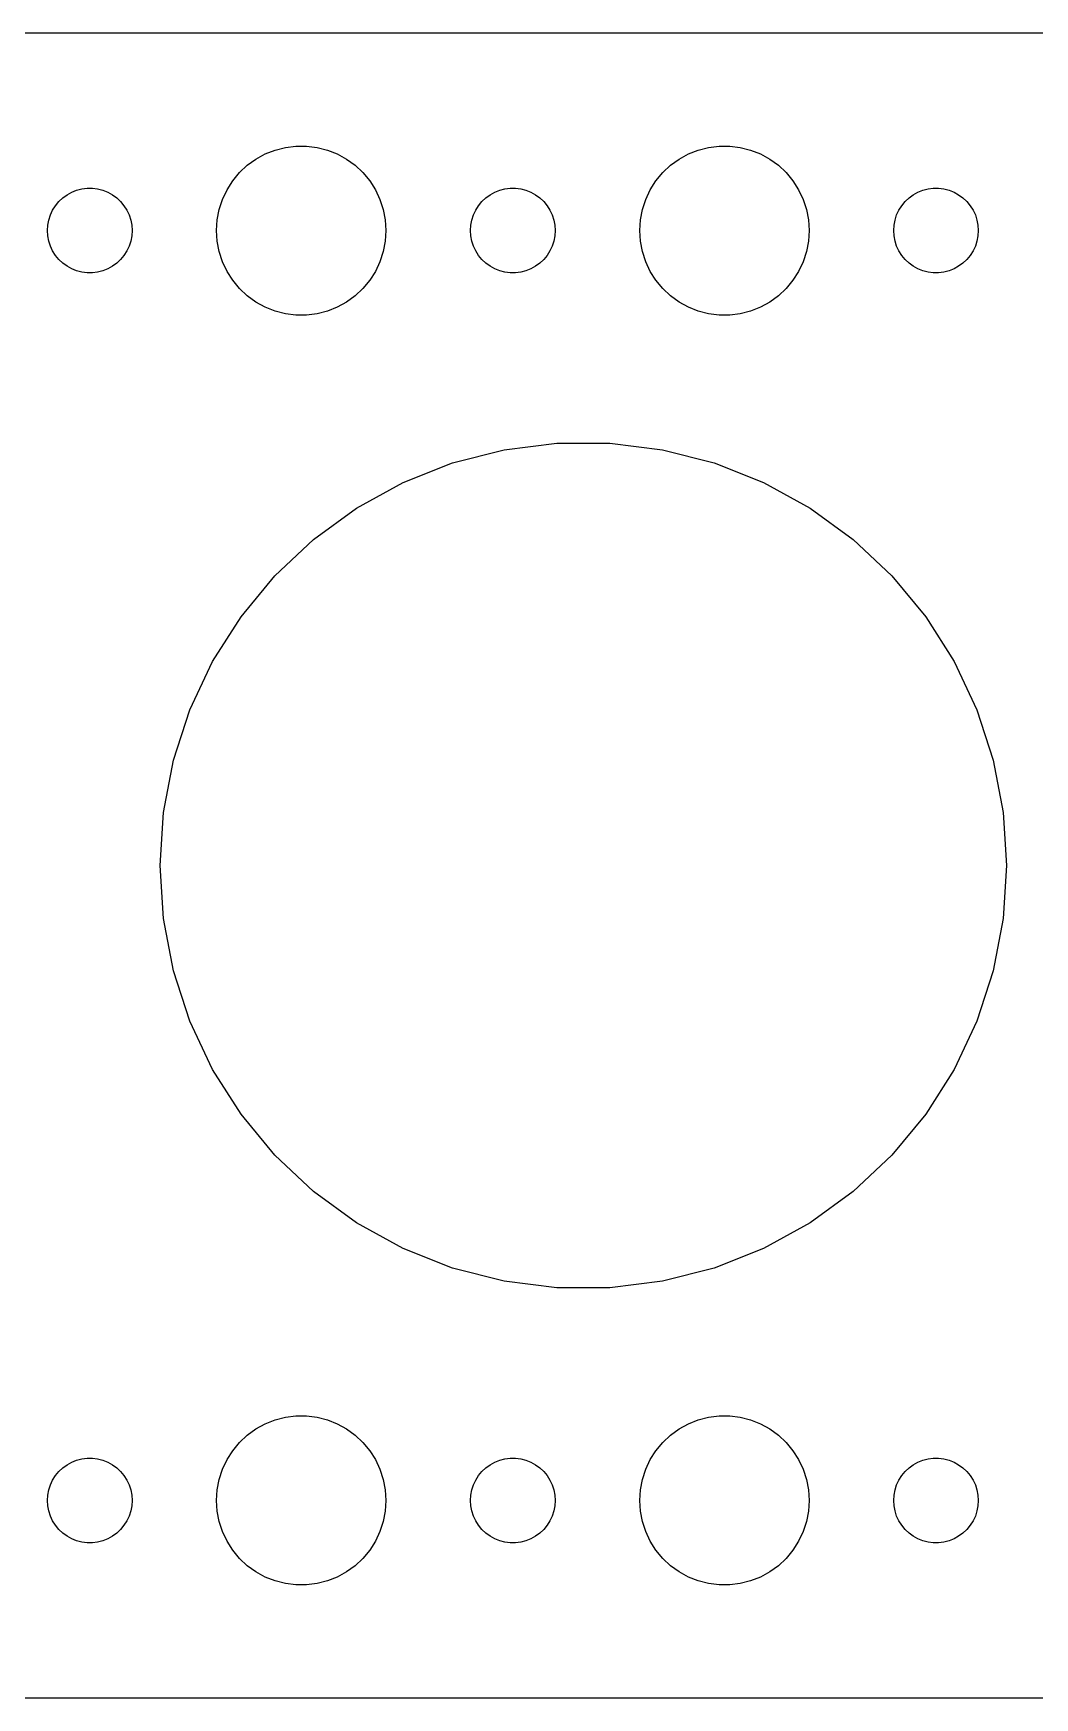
# Model space of a CAD drawing. Header units: metres. Extents: x -97 to 97, y -29 to 29.
# Drawn here: x -54.5 to -19, y -29.5 to 29.5 of the extents above; entities that cross this region are included whole.
import ezdxf

# ---------------------------------------------------------------- set-up
doc = ezdxf.new("R2010")
doc.units = ezdxf.units.M

msp = doc.modelspace()

# ---------------------------------------------------------------- linework, layer by layer
for p, q in [((92.3139, 29.4901), (-92.3139, 29.4901)), ((-45.927, 25.3532), (-45.5621, 25.4469)), ((-45.5621, 25.4469), (-45.1884, 25.4941)), ((-45.1884, 25.4941), (-44.8116, 25.4941)), ((-44.8116, 25.4941), (-44.4379, 25.4469)), ((-44.4379, 25.4469), (-44.0729, 25.3532)), ((-30.927, 25.3532), (-30.5621, 25.4469)), ((-30.5621, 25.4469), (-30.1884, 25.4941)), ((-30.1884, 25.4941), (-29.8116, 25.4941)), ((-29.8116, 25.4941), (-29.4379, 25.4469)), ((-29.4379, 25.4469), (-29.0729, 25.3532)), ((-47.1869, 24.5536), (-46.9123, 24.8115)), ((-46.9123, 24.8115), (-46.6075, 25.033)), ((-46.6075, 25.033), (-46.2773, 25.2145)), ((-46.2773, 25.2145), (-45.927, 25.3532)), ((-44.0729, 25.3532), (-43.7227, 25.2145)), ((-43.7227, 25.2145), (-43.3925, 25.033)), ((-43.3925, 25.033), (-43.0877, 24.8115)), ((-43.0877, 24.8115), (-42.8131, 24.5536)), ((-32.1869, 24.5536), (-31.9123, 24.8115)), ((-31.9123, 24.8115), (-31.6075, 25.033)), ((-31.6075, 25.033), (-31.2773, 25.2145)), ((-31.2773, 25.2145), (-30.927, 25.3532)), ((-29.0729, 25.3532), (-28.7227, 25.2145)), ((-28.7227, 25.2145), (-28.3925, 25.033)), ((-28.3925, 25.033), (-28.0877, 24.8115)), ((-28.0877, 24.8115), (-27.8131, 24.5536)), ((-47.6289, 23.9453), (-47.427, 24.2634)), ((-47.427, 24.2634), (-47.1869, 24.5536)), ((-42.8131, 24.5536), (-42.5729, 24.2634)), ((-42.5729, 24.2634), (-42.3711, 23.9453)), ((-32.6289, 23.9453), (-32.427, 24.2634)), ((-32.427, 24.2634), (-32.1869, 24.5536)), ((-27.8131, 24.5536), (-27.5729, 24.2634)), ((-27.5729, 24.2634), (-27.3711, 23.9453)), ((-53.5934, 23.5268), (-53.4561, 23.6558)), ((-53.4561, 23.6558), (-53.3037, 23.7665)), ((-53.3037, 23.7665), (-53.1387, 23.8572)), ((-53.1387, 23.8572), (-52.9635, 23.9266)), ((-52.9635, 23.9266), (-52.7811, 23.9734)), ((-52.7811, 23.9734), (-52.5942, 23.997)), ((-52.5942, 23.997), (-52.4058, 23.997)), ((-52.4058, 23.997), (-52.2189, 23.9734)), ((-52.2189, 23.9734), (-52.0365, 23.9266)), ((-52.0365, 23.9266), (-51.8613, 23.8572)), ((-51.8613, 23.8572), (-51.6963, 23.7665)), ((-51.6963, 23.7665), (-51.5439, 23.6558)), ((-51.5439, 23.6558), (-51.4065, 23.5268)), ((-47.9057, 23.2461), (-47.7893, 23.6044)), ((-47.7893, 23.6044), (-47.6289, 23.9453)), ((-42.3711, 23.9453), (-42.2107, 23.6044)), ((-42.2107, 23.6044), (-42.0942, 23.2461)), ((-38.5934, 23.5268), (-38.4561, 23.6558)), ((-38.4561, 23.6558), (-38.3037, 23.7665)), ((-38.3037, 23.7665), (-38.1387, 23.8572)), ((-38.1387, 23.8572), (-37.9635, 23.9266)), ((-37.9635, 23.9266), (-37.7811, 23.9734)), ((-37.7811, 23.9734), (-37.5942, 23.997)), ((-37.5942, 23.997), (-37.4058, 23.997)), ((-37.4058, 23.997), (-37.2189, 23.9734)), ((-37.2189, 23.9734), (-37.0365, 23.9266)), ((-37.0365, 23.9266), (-36.8613, 23.8572)), ((-36.8613, 23.8572), (-36.6963, 23.7665)), ((-36.6963, 23.7665), (-36.5439, 23.6558)), ((-36.5439, 23.6558), (-36.4065, 23.5268)), ((-32.9057, 23.2461), (-32.7893, 23.6044)), ((-32.7893, 23.6044), (-32.6289, 23.9453)), ((-27.3711, 23.9453), (-27.2107, 23.6044)), ((-27.2107, 23.6044), (-27.0942, 23.2461)), ((-23.5934, 23.5268), (-23.4561, 23.6558)), ((-23.4561, 23.6558), (-23.3037, 23.7665)), ((-23.3037, 23.7665), (-23.1387, 23.8572)), ((-23.1387, 23.8572), (-22.9635, 23.9266)), ((-22.9635, 23.9266), (-22.7811, 23.9734)), ((-22.7811, 23.9734), (-22.5942, 23.997)), ((-22.5942, 23.997), (-22.4058, 23.997)), ((-22.4058, 23.997), (-22.2189, 23.9734)), ((-22.2189, 23.9734), (-22.0365, 23.9266)), ((-22.0365, 23.9266), (-21.8613, 23.8572)), ((-21.8613, 23.8572), (-21.6963, 23.7665)), ((-21.6963, 23.7665), (-21.5439, 23.6558)), ((-21.5439, 23.6558), (-21.4065, 23.5268)), ((-53.9529, 22.873), (-53.8947, 23.0522)), ((-53.8947, 23.0522), (-53.8145, 23.2226)), ((-53.8145, 23.2226), (-53.7135, 23.3817)), ((-53.7135, 23.3817), (-53.5934, 23.5268)), ((-51.4065, 23.5268), (-51.2865, 23.3817)), ((-51.2865, 23.3817), (-51.1855, 23.2226)), ((-51.1855, 23.2226), (-51.1053, 23.0522)), ((-51.1053, 23.0522), (-51.0471, 22.873)), ((-47.9763, 22.876), (-47.9057, 23.2461)), ((-42.0942, 23.2461), (-42.0237, 22.876)), ((-38.9529, 22.873), (-38.8947, 23.0522)), ((-38.8947, 23.0522), (-38.8145, 23.2226)), ((-38.8145, 23.2226), (-38.7135, 23.3817)), ((-38.7135, 23.3817), (-38.5934, 23.5268)), ((-36.4065, 23.5268), (-36.2865, 23.3817)), ((-36.2865, 23.3817), (-36.1855, 23.2226)), ((-36.1855, 23.2226), (-36.1053, 23.0522)), ((-36.1053, 23.0522), (-36.0471, 22.873)), ((-32.9763, 22.876), (-32.9057, 23.2461)), ((-27.0942, 23.2461), (-27.0237, 22.876)), ((-23.9529, 22.873), (-23.8947, 23.0522)), ((-23.8947, 23.0522), (-23.8145, 23.2226)), ((-23.8145, 23.2226), (-23.7135, 23.3817)), ((-23.7135, 23.3817), (-23.5934, 23.5268)), ((-21.4065, 23.5268), (-21.2865, 23.3817)), ((-21.2865, 23.3817), (-21.1855, 23.2226)), ((-21.1855, 23.2226), (-21.1053, 23.0522)), ((-21.1053, 23.0522), (-21.0471, 22.873)), ((-54, 22.5), (-53.9882, 22.688)), ((-53.9882, 22.312), (-54, 22.5)), ((-53.9882, 22.688), (-53.9529, 22.873)), ((-51.0471, 22.873), (-51.0118, 22.688)), ((-51.0118, 22.688), (-51, 22.5)), ((-51, 22.5), (-51.0118, 22.312)), ((-48, 22.5), (-47.9763, 22.876)), ((-47.9763, 22.124), (-48, 22.5)), ((-42.0237, 22.876), (-42, 22.5)), ((-42, 22.5), (-42.0237, 22.124)), ((-39, 22.5), (-38.9882, 22.688)), ((-38.9882, 22.312), (-39, 22.5)), ((-38.9882, 22.688), (-38.9529, 22.873)), ((-36.0471, 22.873), (-36.0118, 22.688)), ((-36.0118, 22.688), (-36, 22.5)), ((-36, 22.5), (-36.0118, 22.312)), ((-33, 22.5), (-32.9763, 22.876)), ((-32.9763, 22.124), (-33, 22.5)), ((-27.0237, 22.876), (-27, 22.5)), ((-27, 22.5), (-27.0237, 22.124)), ((-24, 22.5), (-23.9882, 22.688)), ((-23.9882, 22.312), (-24, 22.5)), ((-23.9882, 22.688), (-23.9529, 22.873)), ((-21.0471, 22.873), (-21.0118, 22.688)), ((-21.0118, 22.688), (-21, 22.5)), ((-21, 22.5), (-21.0118, 22.312)), ((-53.9529, 22.127), (-53.9882, 22.312)), ((-53.8947, 21.9478), (-53.9529, 22.127)), ((-53.8145, 21.7774), (-53.8947, 21.9478)), ((-51.1053, 21.9478), (-51.1855, 21.7774)), ((-51.0471, 22.127), (-51.1053, 21.9478)), ((-51.0118, 22.312), (-51.0471, 22.127)), ((-47.9057, 21.7539), (-47.9763, 22.124)), ((-42.0237, 22.124), (-42.0942, 21.7539)), ((-38.9529, 22.127), (-38.9882, 22.312)), ((-38.8947, 21.9478), (-38.9529, 22.127)), ((-38.8145, 21.7774), (-38.8947, 21.9478)), ((-36.1053, 21.9478), (-36.1855, 21.7774)), ((-36.0471, 22.127), (-36.1053, 21.9478)), ((-36.0118, 22.312), (-36.0471, 22.127)), ((-32.9057, 21.7539), (-32.9763, 22.124)), ((-27.0237, 22.124), (-27.0942, 21.7539)), ((-23.9529, 22.127), (-23.9882, 22.312)), ((-23.8947, 21.9478), (-23.9529, 22.127)), ((-23.8145, 21.7774), (-23.8947, 21.9478)), ((-21.1053, 21.9478), (-21.1855, 21.7774)), ((-21.0471, 22.127), (-21.1053, 21.9478)), ((-21.0118, 22.312), (-21.0471, 22.127)), ((-53.7135, 21.6183), (-53.8145, 21.7774)), ((-53.5934, 21.4732), (-53.7135, 21.6183)), ((-53.4561, 21.3442), (-53.5934, 21.4732)), ((-53.3037, 21.2335), (-53.4561, 21.3442)), ((-53.1387, 21.1427), (-53.3037, 21.2335)), ((-51.6963, 21.2335), (-51.8613, 21.1427)), ((-51.5439, 21.3442), (-51.6963, 21.2335)), ((-51.4065, 21.4732), (-51.5439, 21.3442)), ((-51.2865, 21.6183), (-51.4065, 21.4732)), ((-51.1855, 21.7774), (-51.2865, 21.6183)), ((-47.7893, 21.3956), (-47.9057, 21.7539)), ((-47.6289, 21.0547), (-47.7893, 21.3956)), ((-42.2107, 21.3956), (-42.3711, 21.0547)), ((-42.0942, 21.7539), (-42.2107, 21.3956)), ((-38.7135, 21.6183), (-38.8145, 21.7774)), ((-38.5934, 21.4732), (-38.7135, 21.6183)), ((-38.4561, 21.3442), (-38.5934, 21.4732)), ((-38.3037, 21.2335), (-38.4561, 21.3442)), ((-38.1387, 21.1427), (-38.3037, 21.2335)), ((-36.6963, 21.2335), (-36.8613, 21.1427)), ((-36.5439, 21.3442), (-36.6963, 21.2335)), ((-36.4065, 21.4732), (-36.5439, 21.3442)), ((-36.2865, 21.6183), (-36.4065, 21.4732)), ((-36.1855, 21.7774), (-36.2865, 21.6183)), ((-32.7893, 21.3956), (-32.9057, 21.7539)), ((-32.6289, 21.0547), (-32.7893, 21.3956)), ((-27.2107, 21.3956), (-27.3711, 21.0547)), ((-27.0942, 21.7539), (-27.2107, 21.3956)), ((-23.7135, 21.6183), (-23.8145, 21.7774)), ((-23.5934, 21.4732), (-23.7135, 21.6183)), ((-23.4561, 21.3442), (-23.5934, 21.4732)), ((-23.3037, 21.2335), (-23.4561, 21.3442)), ((-23.1387, 21.1427), (-23.3037, 21.2335)), ((-21.6963, 21.2335), (-21.8613, 21.1427)), ((-21.5439, 21.3442), (-21.6963, 21.2335)), ((-21.4065, 21.4732), (-21.5439, 21.3442)), ((-21.2865, 21.6183), (-21.4065, 21.4732)), ((-21.1855, 21.7774), (-21.2865, 21.6183)), ((-52.9635, 21.0734), (-53.1387, 21.1427)), ((-52.7811, 21.0266), (-52.9635, 21.0734)), ((-52.5942, 21.003), (-52.7811, 21.0266)), ((-52.4058, 21.003), (-52.5942, 21.003)), ((-52.2189, 21.0266), (-52.4058, 21.003)), ((-52.0365, 21.0734), (-52.2189, 21.0266)), ((-51.8613, 21.1427), (-52.0365, 21.0734)), ((-47.427, 20.7366), (-47.6289, 21.0547)), ((-47.1869, 20.4464), (-47.427, 20.7366)), ((-42.5729, 20.7366), (-42.8131, 20.4464)), ((-42.3711, 21.0547), (-42.5729, 20.7366)), ((-37.9635, 21.0734), (-38.1387, 21.1427)), ((-37.7811, 21.0266), (-37.9635, 21.0734)), ((-37.5942, 21.003), (-37.7811, 21.0266)), ((-37.4058, 21.003), (-37.5942, 21.003)), ((-37.2189, 21.0266), (-37.4058, 21.003)), ((-37.0365, 21.0734), (-37.2189, 21.0266)), ((-36.8613, 21.1427), (-37.0365, 21.0734)), ((-32.427, 20.7366), (-32.6289, 21.0547)), ((-32.1869, 20.4464), (-32.427, 20.7366)), ((-27.5729, 20.7366), (-27.8131, 20.4464)), ((-27.3711, 21.0547), (-27.5729, 20.7366)), ((-22.9635, 21.0734), (-23.1387, 21.1427)), ((-22.7811, 21.0266), (-22.9635, 21.0734)), ((-22.5942, 21.003), (-22.7811, 21.0266)), ((-22.4058, 21.003), (-22.5942, 21.003)), ((-22.2189, 21.0266), (-22.4058, 21.003)), ((-22.0365, 21.0734), (-22.2189, 21.0266)), ((-21.8613, 21.1427), (-22.0365, 21.0734)), ((-46.9123, 20.1884), (-47.1869, 20.4464)), ((-46.6075, 19.967), (-46.9123, 20.1884)), ((-43.0877, 20.1884), (-43.3925, 19.967)), ((-42.8131, 20.4464), (-43.0877, 20.1884)), ((-31.9123, 20.1884), (-32.1869, 20.4464)), ((-31.6075, 19.967), (-31.9123, 20.1884)), ((-28.0877, 20.1884), (-28.3925, 19.967)), ((-27.8131, 20.4464), (-28.0877, 20.1884)), ((-46.2773, 19.7855), (-46.6075, 19.967)), ((-45.927, 19.6468), (-46.2773, 19.7855)), ((-45.5621, 19.5531), (-45.927, 19.6468)), ((-45.1884, 19.5059), (-45.5621, 19.5531)), ((-44.8116, 19.5059), (-45.1884, 19.5059)), ((-44.4379, 19.5531), (-44.8116, 19.5059)), ((-44.0729, 19.6468), (-44.4379, 19.5531)), ((-43.7227, 19.7855), (-44.0729, 19.6468)), ((-43.3925, 19.967), (-43.7227, 19.7855)), ((-31.2773, 19.7855), (-31.6075, 19.967)), ((-30.927, 19.6468), (-31.2773, 19.7855)), ((-30.5621, 19.5531), (-30.927, 19.6468)), ((-30.1884, 19.5059), (-30.5621, 19.5531)), ((-29.8116, 19.5059), (-30.1884, 19.5059)), ((-29.4379, 19.5531), (-29.8116, 19.5059)), ((-29.0729, 19.6468), (-29.4379, 19.5531)), ((-28.7227, 19.7855), (-29.0729, 19.6468)), ((-28.3925, 19.967), (-28.7227, 19.7855)), ((-37.8107, 14.7343), (-35.9418, 14.9704)), ((-35.9418, 14.9704), (-34.0581, 14.9704)), ((-34.0581, 14.9704), (-32.1893, 14.7343)), ((-41.3867, 13.5724), (-39.6353, 14.2658)), ((-39.6353, 14.2658), (-37.8107, 14.7343)), ((-32.1893, 14.7343), (-30.3647, 14.2658)), ((-30.3647, 14.2658), (-28.6133, 13.5724)), ((-43.0374, 12.6649), (-41.3867, 13.5724)), ((-28.6133, 13.5724), (-26.9626, 12.6649)), ((-44.5614, 11.5577), (-43.0374, 12.6649)), ((-26.9626, 12.6649), (-25.4386, 11.5577)), ((-45.9345, 10.2682), (-44.5614, 11.5577)), ((-25.4386, 11.5577), (-24.0655, 10.2682)), ((-47.1353, 8.81677), (-45.9345, 10.2682)), ((-24.0655, 10.2682), (-22.8647, 8.81677)), ((-48.1446, 7.2263), (-47.1353, 8.81677)), ((-22.8647, 8.81677), (-21.8554, 7.2263)), ((-48.9466, 5.52187), (-48.1446, 7.2263)), ((-21.8554, 7.2263), (-21.0533, 5.52187)), ((-49.5287, 3.73035), (-48.9466, 5.52187)), ((-21.0533, 5.52187), (-20.4713, 3.73035)), ((-49.8817, 1.87999), (-49.5287, 3.73035)), ((-20.4713, 3.73035), (-20.1183, 1.87999)), ((-50, 0), (-49.8817, 1.87999)), ((-20.1183, 1.87999), (-20, 0)), ((-49.8817, -1.87999), (-50, 0)), ((-20, 0), (-20.1183, -1.87999)), ((-49.5287, -3.73035), (-49.8817, -1.87999)), ((-20.1183, -1.87999), (-20.4713, -3.73035)), ((-48.9466, -5.52187), (-49.5287, -3.73035)), ((-20.4713, -3.73035), (-21.0533, -5.52187)), ((-48.1446, -7.2263), (-48.9466, -5.52187)), ((-21.0533, -5.52187), (-21.8554, -7.2263)), ((-47.1353, -8.81677), (-48.1446, -7.2263)), ((-21.8554, -7.2263), (-22.8647, -8.81677)), ((-45.9345, -10.2682), (-47.1353, -8.81677)), ((-22.8647, -8.81677), (-24.0655, -10.2682)), ((-44.5614, -11.5577), (-45.9345, -10.2682)), ((-24.0655, -10.2682), (-25.4386, -11.5577)), ((-43.0374, -12.6649), (-44.5614, -11.5577)), ((-25.4386, -11.5577), (-26.9626, -12.6649)), ((-41.3867, -13.5724), (-43.0374, -12.6649)), ((-26.9626, -12.6649), (-28.6133, -13.5724)), ((-39.6353, -14.2658), (-41.3867, -13.5724)), ((-28.6133, -13.5724), (-30.3647, -14.2658)), ((-37.8107, -14.7343), (-39.6353, -14.2658)), ((-35.9418, -14.9704), (-37.8107, -14.7343)), ((-32.1893, -14.7343), (-34.0581, -14.9704)), ((-30.3647, -14.2658), (-32.1893, -14.7343)), ((-34.0581, -14.9704), (-35.9418, -14.9704)), ((-46.9123, -20.1884), (-46.6075, -19.967)), ((-46.6075, -19.967), (-46.2773, -19.7855)), ((-46.2773, -19.7855), (-45.927, -19.6468)), ((-45.927, -19.6468), (-45.5621, -19.5531)), ((-45.5621, -19.5531), (-45.1884, -19.5059)), ((-45.1884, -19.5059), (-44.8116, -19.5059)), ((-44.8116, -19.5059), (-44.4379, -19.5531)), ((-44.4379, -19.5531), (-44.0729, -19.6468)), ((-44.0729, -19.6468), (-43.7227, -19.7855)), ((-43.7227, -19.7855), (-43.3925, -19.967)), ((-43.3925, -19.967), (-43.0877, -20.1884)), ((-31.9123, -20.1884), (-31.6075, -19.967)), ((-31.6075, -19.967), (-31.2773, -19.7855)), ((-31.2773, -19.7855), (-30.927, -19.6468)), ((-30.927, -19.6468), (-30.5621, -19.5531)), ((-30.5621, -19.5531), (-30.1884, -19.5059)), ((-30.1884, -19.5059), (-29.8116, -19.5059)), ((-29.8116, -19.5059), (-29.4379, -19.5531)), ((-29.4379, -19.5531), (-29.0729, -19.6468)), ((-29.0729, -19.6468), (-28.7227, -19.7855)), ((-28.7227, -19.7855), (-28.3925, -19.967)), ((-28.3925, -19.967), (-28.0877, -20.1884)), ((-47.427, -20.7366), (-47.1869, -20.4464)), ((-47.1869, -20.4464), (-46.9123, -20.1884)), ((-43.0877, -20.1884), (-42.8131, -20.4464)), ((-42.8131, -20.4464), (-42.5729, -20.7366)), ((-32.427, -20.7366), (-32.1869, -20.4464)), ((-32.1869, -20.4464), (-31.9123, -20.1884)), ((-28.0877, -20.1884), (-27.8131, -20.4464)), ((-27.8131, -20.4464), (-27.5729, -20.7366)), ((-53.3037, -21.2335), (-53.1387, -21.1427)), ((-53.1387, -21.1427), (-52.9635, -21.0734)), ((-52.9635, -21.0734), (-52.7811, -21.0266)), ((-52.7811, -21.0266), (-52.5942, -21.003)), ((-52.5942, -21.003), (-52.4058, -21.003)), ((-52.4058, -21.003), (-52.2189, -21.0266)), ((-52.2189, -21.0266), (-52.0365, -21.0734)), ((-52.0365, -21.0734), (-51.8613, -21.1427)), ((-51.8613, -21.1427), (-51.6963, -21.2335)), ((-47.7893, -21.3956), (-47.6289, -21.0547)), ((-47.6289, -21.0547), (-47.427, -20.7366)), ((-42.5729, -20.7366), (-42.3711, -21.0547)), ((-42.3711, -21.0547), (-42.2107, -21.3956)), ((-38.3037, -21.2335), (-38.1387, -21.1427)), ((-38.1387, -21.1427), (-37.9635, -21.0734)), ((-37.9635, -21.0734), (-37.7811, -21.0266)), ((-37.7811, -21.0266), (-37.5942, -21.003)), ((-37.5942, -21.003), (-37.4058, -21.003)), ((-37.4058, -21.003), (-37.2189, -21.0266)), ((-37.2189, -21.0266), (-37.0365, -21.0734)), ((-37.0365, -21.0734), (-36.8613, -21.1427)), ((-36.8613, -21.1427), (-36.6963, -21.2335)), ((-32.7893, -21.3956), (-32.6289, -21.0547)), ((-32.6289, -21.0547), (-32.427, -20.7366)), ((-27.5729, -20.7366), (-27.3711, -21.0547)), ((-27.3711, -21.0547), (-27.2107, -21.3956)), ((-23.3037, -21.2335), (-23.1387, -21.1427)), ((-23.1387, -21.1427), (-22.9635, -21.0734)), ((-22.9635, -21.0734), (-22.7811, -21.0266)), ((-22.7811, -21.0266), (-22.5942, -21.003)), ((-22.5942, -21.003), (-22.4058, -21.003)), ((-22.4058, -21.003), (-22.2189, -21.0266)), ((-22.2189, -21.0266), (-22.0365, -21.0734)), ((-22.0365, -21.0734), (-21.8613, -21.1427)), ((-21.8613, -21.1427), (-21.6963, -21.2335)), ((-53.8947, -21.9478), (-53.8145, -21.7774)), ((-53.8145, -21.7774), (-53.7135, -21.6183)), ((-53.7135, -21.6183), (-53.5934, -21.4732)), ((-53.5934, -21.4732), (-53.4561, -21.3442)), ((-53.4561, -21.3442), (-53.3037, -21.2335)), ((-51.6963, -21.2335), (-51.5439, -21.3442)), ((-51.5439, -21.3442), (-51.4065, -21.4732)), ((-51.4065, -21.4732), (-51.2865, -21.6183)), ((-51.2865, -21.6183), (-51.1855, -21.7774)), ((-51.1855, -21.7774), (-51.1053, -21.9478)), ((-47.9763, -22.124), (-47.9057, -21.7539)), ((-47.9057, -21.7539), (-47.7893, -21.3956)), ((-42.2107, -21.3956), (-42.0942, -21.7539)), ((-42.0942, -21.7539), (-42.0237, -22.124)), ((-38.8947, -21.9478), (-38.8145, -21.7774)), ((-38.8145, -21.7774), (-38.7135, -21.6183)), ((-38.7135, -21.6183), (-38.5934, -21.4732)), ((-38.5934, -21.4732), (-38.4561, -21.3442)), ((-38.4561, -21.3442), (-38.3037, -21.2335)), ((-36.6963, -21.2335), (-36.5439, -21.3442)), ((-36.5439, -21.3442), (-36.4065, -21.4732)), ((-36.4065, -21.4732), (-36.2865, -21.6183)), ((-36.2865, -21.6183), (-36.1855, -21.7774)), ((-36.1855, -21.7774), (-36.1053, -21.9478)), ((-32.9763, -22.124), (-32.9057, -21.7539)), ((-32.9057, -21.7539), (-32.7893, -21.3956)), ((-27.2107, -21.3956), (-27.0942, -21.7539)), ((-27.0942, -21.7539), (-27.0237, -22.124)), ((-23.8947, -21.9478), (-23.8145, -21.7774)), ((-23.8145, -21.7774), (-23.7135, -21.6183)), ((-23.7135, -21.6183), (-23.5934, -21.4732)), ((-23.5934, -21.4732), (-23.4561, -21.3442)), ((-23.4561, -21.3442), (-23.3037, -21.2335)), ((-21.6963, -21.2335), (-21.5439, -21.3442)), ((-21.5439, -21.3442), (-21.4065, -21.4732)), ((-21.4065, -21.4732), (-21.2865, -21.6183)), ((-21.2865, -21.6183), (-21.1855, -21.7774)), ((-21.1855, -21.7774), (-21.1053, -21.9478)), ((-54, -22.5), (-53.9882, -22.312)), ((-53.9882, -22.312), (-53.9529, -22.127)), ((-53.9529, -22.127), (-53.8947, -21.9478)), ((-51.1053, -21.9478), (-51.0471, -22.127)), ((-51.0471, -22.127), (-51.0118, -22.312)), ((-51.0118, -22.312), (-51, -22.5)), ((-48, -22.5), (-47.9763, -22.124)), ((-42.0237, -22.124), (-42, -22.5)), ((-39, -22.5), (-38.9882, -22.312)), ((-38.9882, -22.312), (-38.9529, -22.127)), ((-38.9529, -22.127), (-38.8947, -21.9478)), ((-36.1053, -21.9478), (-36.0471, -22.127)), ((-36.0471, -22.127), (-36.0118, -22.312)), ((-36.0118, -22.312), (-36, -22.5)), ((-33, -22.5), (-32.9763, -22.124)), ((-27.0237, -22.124), (-27, -22.5)), ((-24, -22.5), (-23.9882, -22.312)), ((-23.9882, -22.312), (-23.9529, -22.127)), ((-23.9529, -22.127), (-23.8947, -21.9478)), ((-21.1053, -21.9478), (-21.0471, -22.127)), ((-21.0471, -22.127), (-21.0118, -22.312)), ((-21.0118, -22.312), (-21, -22.5)), ((-53.9882, -22.688), (-54, -22.5)), ((-53.9529, -22.873), (-53.9882, -22.688)), ((-53.8947, -23.0522), (-53.9529, -22.873)), ((-51.0471, -22.873), (-51.1053, -23.0522)), ((-51.0118, -22.688), (-51.0471, -22.873)), ((-51, -22.5), (-51.0118, -22.688)), ((-47.9763, -22.876), (-48, -22.5)), ((-47.9057, -23.2461), (-47.9763, -22.876)), ((-42.0237, -22.876), (-42.0942, -23.2461)), ((-42, -22.5), (-42.0237, -22.876)), ((-38.9882, -22.688), (-39, -22.5)), ((-38.9529, -22.873), (-38.9882, -22.688)), ((-38.8947, -23.0522), (-38.9529, -22.873)), ((-36.0471, -22.873), (-36.1053, -23.0522)), ((-36.0118, -22.688), (-36.0471, -22.873)), ((-36, -22.5), (-36.0118, -22.688)), ((-32.9763, -22.876), (-33, -22.5)), ((-32.9057, -23.2461), (-32.9763, -22.876)), ((-27.0237, -22.876), (-27.0942, -23.2461)), ((-27, -22.5), (-27.0237, -22.876)), ((-23.9882, -22.688), (-24, -22.5)), ((-23.9529, -22.873), (-23.9882, -22.688)), ((-23.8947, -23.0522), (-23.9529, -22.873)), ((-21.0471, -22.873), (-21.1053, -23.0522)), ((-21.0118, -22.688), (-21.0471, -22.873)), ((-21, -22.5), (-21.0118, -22.688)), ((-53.8145, -23.2226), (-53.8947, -23.0522)), ((-53.7135, -23.3817), (-53.8145, -23.2226)), ((-53.5934, -23.5268), (-53.7135, -23.3817)), ((-53.4561, -23.6558), (-53.5934, -23.5268)), ((-51.4065, -23.5268), (-51.5439, -23.6558)), ((-51.2865, -23.3817), (-51.4065, -23.5268)), ((-51.1855, -23.2226), (-51.2865, -23.3817)), ((-51.1053, -23.0522), (-51.1855, -23.2226)), ((-47.7893, -23.6044), (-47.9057, -23.2461)), ((-42.0942, -23.2461), (-42.2107, -23.6044)), ((-38.8145, -23.2226), (-38.8947, -23.0522)), ((-38.7135, -23.3817), (-38.8145, -23.2226)), ((-38.5934, -23.5268), (-38.7135, -23.3817)), ((-38.4561, -23.6558), (-38.5934, -23.5268)), ((-36.4065, -23.5268), (-36.5439, -23.6558)), ((-36.2865, -23.3817), (-36.4065, -23.5268)), ((-36.1855, -23.2226), (-36.2865, -23.3817)), ((-36.1053, -23.0522), (-36.1855, -23.2226)), ((-32.7893, -23.6044), (-32.9057, -23.2461)), ((-27.0942, -23.2461), (-27.2107, -23.6044)), ((-23.8145, -23.2226), (-23.8947, -23.0522)), ((-23.7135, -23.3817), (-23.8145, -23.2226)), ((-23.5934, -23.5268), (-23.7135, -23.3817)), ((-23.4561, -23.6558), (-23.5934, -23.5268)), ((-21.4065, -23.5268), (-21.5439, -23.6558)), ((-21.2865, -23.3817), (-21.4065, -23.5268)), ((-21.1855, -23.2226), (-21.2865, -23.3817)), ((-21.1053, -23.0522), (-21.1855, -23.2226)), ((-53.3037, -23.7665), (-53.4561, -23.6558)), ((-53.1387, -23.8572), (-53.3037, -23.7665)), ((-52.9635, -23.9266), (-53.1387, -23.8572)), ((-52.7811, -23.9734), (-52.9635, -23.9266)), ((-52.5942, -23.997), (-52.7811, -23.9734)), ((-52.4058, -23.997), (-52.5942, -23.997)), ((-52.2189, -23.9734), (-52.4058, -23.997)), ((-52.0365, -23.9266), (-52.2189, -23.9734)), ((-51.8613, -23.8572), (-52.0365, -23.9266)), ((-51.6963, -23.7665), (-51.8613, -23.8572)), ((-51.5439, -23.6558), (-51.6963, -23.7665)), ((-47.6289, -23.9453), (-47.7893, -23.6044)), ((-47.427, -24.2634), (-47.6289, -23.9453)), ((-42.3711, -23.9453), (-42.5729, -24.2634)), ((-42.2107, -23.6044), (-42.3711, -23.9453)), ((-38.3037, -23.7665), (-38.4561, -23.6558)), ((-38.1387, -23.8572), (-38.3037, -23.7665)), ((-37.9635, -23.9266), (-38.1387, -23.8572)), ((-37.7811, -23.9734), (-37.9635, -23.9266)), ((-37.5942, -23.997), (-37.7811, -23.9734)), ((-37.4058, -23.997), (-37.5942, -23.997)), ((-37.2189, -23.9734), (-37.4058, -23.997)), ((-37.0365, -23.9266), (-37.2189, -23.9734)), ((-36.8613, -23.8572), (-37.0365, -23.9266)), ((-36.6963, -23.7665), (-36.8613, -23.8572)), ((-36.5439, -23.6558), (-36.6963, -23.7665)), ((-32.6289, -23.9453), (-32.7893, -23.6044)), ((-32.427, -24.2634), (-32.6289, -23.9453)), ((-27.3711, -23.9453), (-27.5729, -24.2634)), ((-27.2107, -23.6044), (-27.3711, -23.9453)), ((-23.3037, -23.7665), (-23.4561, -23.6558)), ((-23.1387, -23.8572), (-23.3037, -23.7665)), ((-22.9635, -23.9266), (-23.1387, -23.8572)), ((-22.7811, -23.9734), (-22.9635, -23.9266)), ((-22.5942, -23.997), (-22.7811, -23.9734)), ((-22.4058, -23.997), (-22.5942, -23.997)), ((-22.2189, -23.9734), (-22.4058, -23.997)), ((-22.0365, -23.9266), (-22.2189, -23.9734)), ((-21.8613, -23.8572), (-22.0365, -23.9266)), ((-21.6963, -23.7665), (-21.8613, -23.8572)), ((-21.5439, -23.6558), (-21.6963, -23.7665)), ((-47.1869, -24.5536), (-47.427, -24.2634)), ((-46.9123, -24.8115), (-47.1869, -24.5536)), ((-42.8131, -24.5536), (-43.0877, -24.8115)), ((-42.5729, -24.2634), (-42.8131, -24.5536)), ((-32.1869, -24.5536), (-32.427, -24.2634)), ((-31.9123, -24.8115), (-32.1869, -24.5536)), ((-27.8131, -24.5536), (-28.0877, -24.8115)), ((-27.5729, -24.2634), (-27.8131, -24.5536)), ((-46.6075, -25.033), (-46.9123, -24.8115)), ((-46.2773, -25.2145), (-46.6075, -25.033)), ((-45.927, -25.3532), (-46.2773, -25.2145)), ((-45.5621, -25.4469), (-45.927, -25.3532)), ((-44.0729, -25.3532), (-44.4379, -25.4469)), ((-43.7227, -25.2145), (-44.0729, -25.3532)), ((-43.3925, -25.033), (-43.7227, -25.2145)), ((-43.0877, -24.8115), (-43.3925, -25.033)), ((-31.6075, -25.033), (-31.9123, -24.8115)), ((-31.2773, -25.2145), (-31.6075, -25.033)), ((-30.927, -25.3532), (-31.2773, -25.2145)), ((-30.5621, -25.4469), (-30.927, -25.3532)), ((-29.0729, -25.3532), (-29.4379, -25.4469)), ((-28.7227, -25.2145), (-29.0729, -25.3532)), ((-28.3925, -25.033), (-28.7227, -25.2145)), ((-28.0877, -24.8115), (-28.3925, -25.033)), ((-45.1884, -25.4941), (-45.5621, -25.4469)), ((-44.8116, -25.4941), (-45.1884, -25.4941)), ((-44.4379, -25.4469), (-44.8116, -25.4941)), ((-30.1884, -25.4941), (-30.5621, -25.4469)), ((-29.8116, -25.4941), (-30.1884, -25.4941)), ((-29.4379, -25.4469), (-29.8116, -25.4941)), ((-92.3139, -29.4901), (92.3139, -29.4901))]:
    msp.add_line(p, q)

doc.saveas('drawing.dxf')
